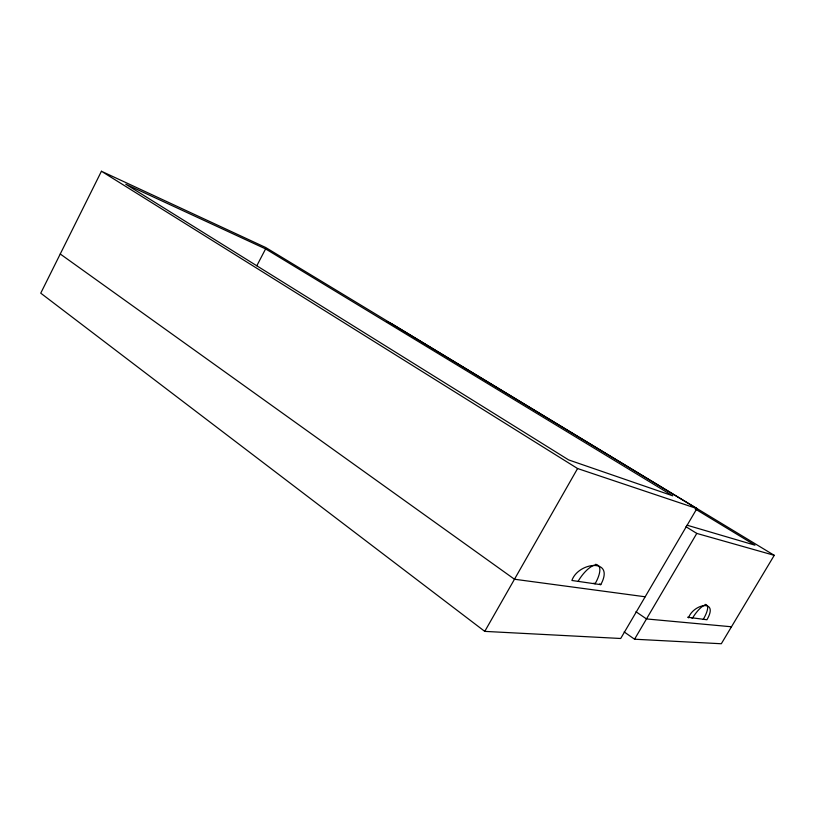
<?xml version="1.0" encoding="UTF-8"?>
<svg xmlns="http://www.w3.org/2000/svg" width="815" height="815" viewBox="0 0 815 815"><rect width="100%" height="100%" fill="white"/><g stroke="black" fill="none" stroke-linecap="round" stroke-linejoin="round"><path stroke-width="1.22" d="M101.437 171.252L40.75 293.166L484.762 631.38L620.704 638.491L696.907 508.57L265.7 247.516L101.437 171.252L577.58 468.533L696.907 508.57M256.817 265.751L265.598 248.901L125.775 184.21L568.636 459.915L672.752 495.826L265.598 248.901M600.767 584.661C615.508 557.664 578.263 561.912 571.906 580.474L600.767 584.661L599.667 583.907M484.762 631.38L577.58 468.533M634.559 639.215L696.784 533.418L774.25 555.331L721.316 643.748L634.559 639.215L624.158 631.92M688.512 617.862C693.371 603.874 719.299 598.597 706.931 619.746L687.565 617.23M731.473 626.776L646.489 618.942L635.995 611.749M645.164 596.784L514.479 579.241L60.249 253.995M687.086 525.206L754.965 545.174L695.134 508.906M387.268 321.823L391.903 323.861L774.25 555.331M685.965 526.714L696.784 533.418M705.199 604.353L706.136 604.975A16.269 4.89 -56.6 0 1 703.253 619.369M691.487 617.627L692.424 618.259A16.269 4.89 -56.6 0 1 706.075 604.964M595.775 564.214L596.906 564.968M593.952 583.071L595.052 583.825A20.64 7.855 -55.9 0 0 596.784 564.948A20.64 7.855 -55.9 0 0 578.08 581.37"/></g></svg>
